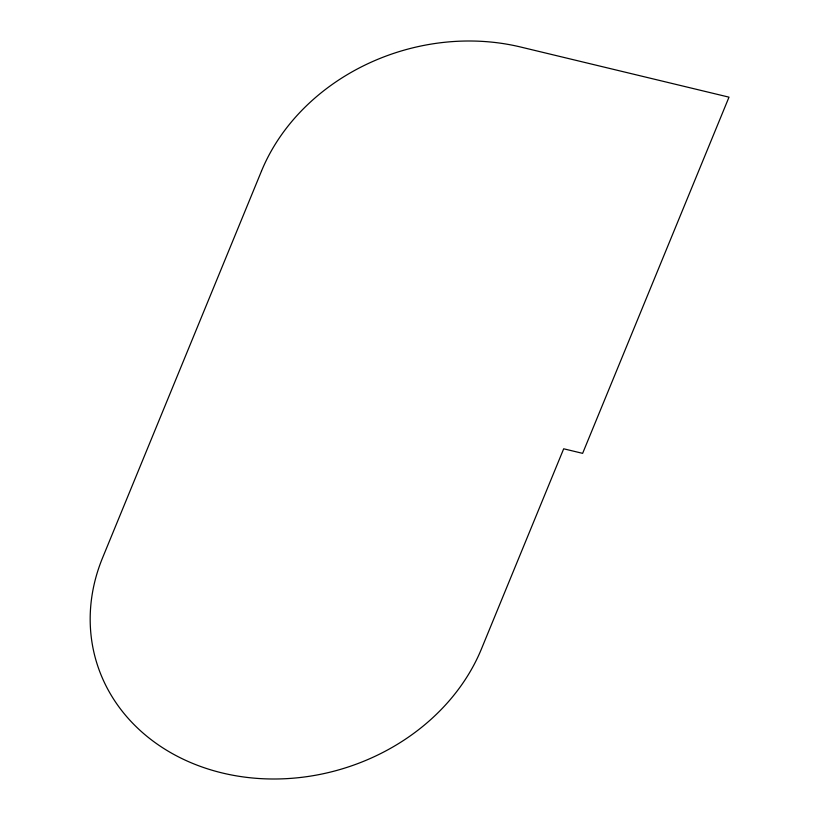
<?xml version="1.0" encoding="UTF-8"?>
<svg xmlns="http://www.w3.org/2000/svg" width="820" height="820" viewBox="0 0 820 820"><rect width="100%" height="100%" fill="white"/><g stroke="black" fill="none" stroke-linecap="round" stroke-linejoin="round"><path stroke-width="1.23" d="M261.498 171.052L102.592 557.784A204.159 172.948 -16.4 0 0 222.322 772.983A204.159 172.948 -16.4 0 0 481.442 648.948L563.688 448.796L582.63 453.357L729 97.16L520.628 47.017A204.159 172.948 -16.4 0 0 261.498 171.052"/></g></svg>
